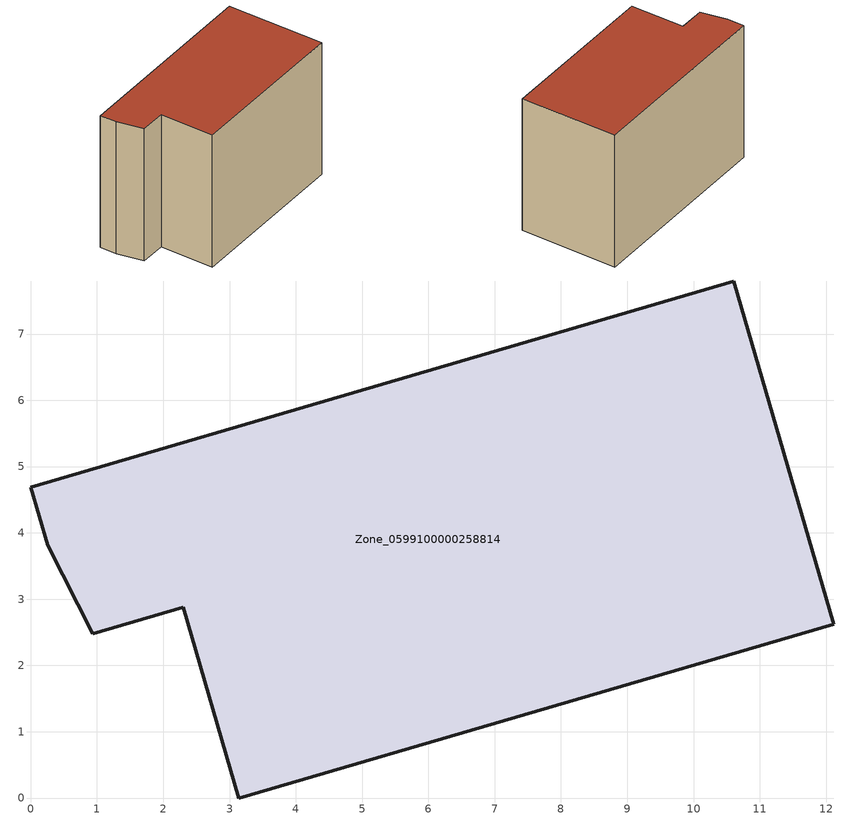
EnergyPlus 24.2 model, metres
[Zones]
Zone_0599100000258814
 floor ground (C_G): 2.3,2.88 0.93,2.48 0.26,3.81 0,4.69 10.61,7.8 12.12,2.62 3.14,0 z0
 wall outside (C_F): 3.14,0 12.12,2.62 10.61,7.8 0,4.69 0.26,3.81 0.93,2.48 2.3,2.88 3.14,0 z0:7.82
 roof outside (C_R): 0.93,2.48 2.3,2.88 3.14,0 12.12,2.62 10.61,7.8 0,4.69 0.26,3.81 z7.82
[BUILDING]
Pand.0599100000258814: North Axis=0; Terrain=City; Loads Convergence Tolerance Value=0.04; Temperature Convergence Tolerance Value=0.4; Solar Distribution=FullExterior; Maximum Number of Warmup Days=25; Minimum Number of Warmup Days=1
[Site:Location]
Rotterdam.The.Hague.AP_ZH_NLD Design_Conditions: Latitude=51.96; Longitude=4.45; Time Zone=1; Elevation=-4.5
[SITE:GROUNDTEMPERATURE:BUILDINGSURFACE]
18, 18, 18, 18, 18, 18, 18, 18, 18, 18, 18, 18
[MATERIAL] Thermal Absorptance=0.9; Solar Absorptance=0.7; Visible Absorptance=0.7
Name | Roughness | Thickness | Conductivity | Density | Specific Heat
G.TI.1975-1991 | MediumSmooth | 0.15 | 0.288461 | 540 | 1210
F.TI.1975-1991 | Rough | 0.3 | 0.230769 | 1920 | 840
R.TI.1975-1991 | MediumRough | 0.2 | 0.153846 | 1500 | 1000
[CONSTRUCTION]
C_G: G.TI.1975-1991
C_F: F.TI.1975-1991
C_R: R.TI.1975-1991
[ZONE]
Zone_0599100000258814: Type=1; Multiplier=1; Ceiling Height=Autocalculate; Volume=Autocalculate; Floor Area=autocalculate; Part of Total Floor Area=Yes
[ZONEINFILTRATION:DESIGNFLOWRATE]
Infil_Zone_0599100000258814: Zone or ZoneList or Space or SpaceList=Zone_0599100000258814; Schedule=AlwaysOn; Design Flow Rate Calculation Method=Flow/Area; Flow Rate per Floor Area=0.003; Constant Term Coefficient=1; Temperature Term Coefficient=0; Velocity Term Coefficient=0; Velocity Squared Term Coefficient=0
[HVACTEMPLATE:ZONE:IDEALLOADSAIRSYSTEM]
Zone_0599100000258814: Maximum Heating Supply Air Temperature=50; Minimum Cooling Supply Air Temperature=13; Maximum Heating Supply Air Humidity Ratio=0.0156; Minimum Cooling Supply Air Humidity Ratio=0.0077; Heating Limit=NoLimit; Cooling Limit=NoLimit; Dehumidification Control Type=ConstantSensibleHeatRatio; Cooling Sensible Heat Ratio=0.7; Dehumidification Setpoint=60; Humidification Control Type=None; Humidification Setpoint=30; Outdoor Air Method=None; Outdoor Air Flow Rate per Person=0.00944; Outdoor Air Flow Rate per Zone Floor Area=0; Outdoor Air Flow Rate per Zone=0; Demand Controlled Ventilation Type=None; Outdoor Air Economizer Type=NoEconomizer; Heat Recovery Type=None; Sensible Heat Recovery Effectiveness=0.7; Latent Heat Recovery Effectiveness=0.65
[ZONECONTROL:THERMOSTAT]
ThermostatControl_Zone_0599100000258814: Zone or ZoneList=Zone_0599100000258814; Control Type Schedule=DualSetpointControlType; Control 1=Thermostat_Zone_0599100000258814; Temperature Difference Between Cutout And Setpoint=0
[THERMOSTATSETPOINT:DUALSETPOINT]
Thermostat_Zone_0599100000258814: Heating Setpoint Temperature Schedule=HeatingSetpoint_Zone_0599100000258814; Cooling Setpoint Temperature Schedule=CoolingSetpoint_Zone_0599100000258814
[SCHEDULE:COMPACT]
HeatingSetpoint_Zone_0599100000258814: Through: 12/31, For: AllDays, Until: 24:00, 21
CoolingSetpoint_Zone_0599100000258814: Through: 12/31, For: AllDays, Until: 24:00, 24
DualSetpointControlType: Through: 12/31, For: AllDays, Until: 24:00, 4
AlwaysOn: Through: 12/31, For: AllDays, Until: 24:00, 1
